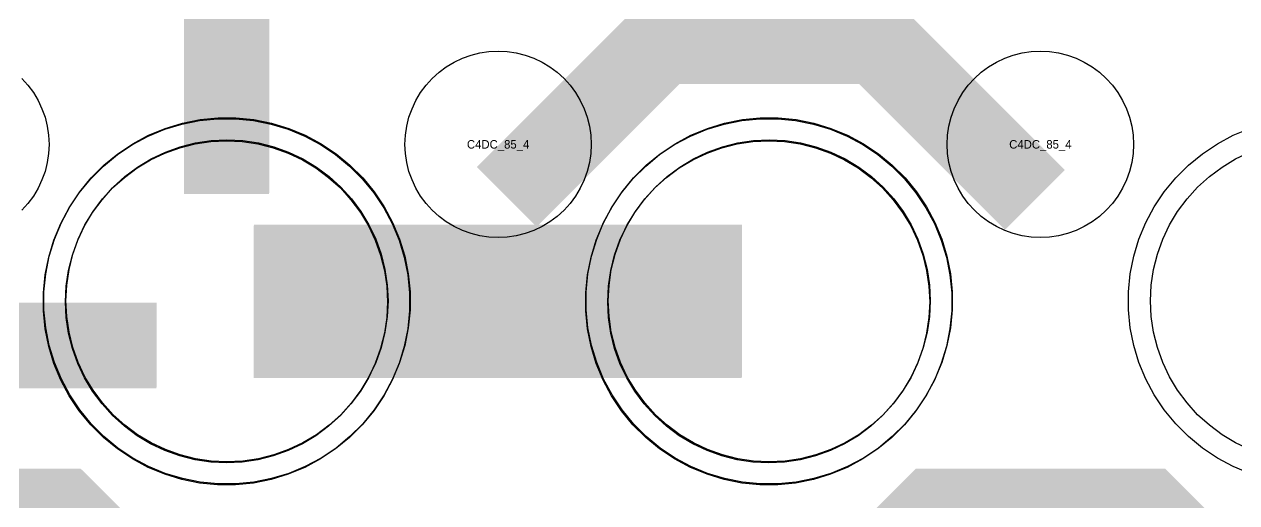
# Model space of a CAD drawing. Extents: x -11880 to 11880, y -14992 to 14992.
# Drawn here: x -10859.8 to -10502.1, y -3121.2 to -2980 of the extents above; entities that cross this region are included whole.
import ezdxf
from ezdxf.enums import TextEntityAlignment as Align

# ---------------------------------------------------------------- set-up
doc = ezdxf.new("R2010")
doc.units = 0
doc.header["$MEASUREMENT"] = 0
for name, color, linetype in [('GDS_775_DT_237', 138, 'CONTINUOUS'), ('RDL1_FS', 34, 'CONTINUOUS'), ('RDL_BS', 160, 'CONTINUOUS')]:
    doc.layers.add(name, color=color, linetype=linetype)

msp = doc.modelspace()

# ---------------------------------------------------------------- linework, layer by layer
at = {"layer": 'RDL1_FS', "color": 241, "true_color": 0xf7abae}
for points in [[(-10800.149, -3109.411), (-10804.806, -3109.182), (-10809.417, -3108.498), (-10813.94, -3107.366), (-10818.33, -3105.794), (-10822.544, -3103.802), (-10826.544, -3101.404), (-10830.289, -3098.626), (-10833.743, -3095.496), (-10836.873, -3092.042), (-10839.651, -3088.297), (-10842.049, -3084.297), (-10844.041, -3080.083), (-10845.613, -3075.693), (-10846.745, -3071.17), (-10847.429, -3066.559), (-10847.658, -3061.902), (-10847.429, -3057.245), (-10846.745, -3052.634), (-10845.613, -3048.111), (-10844.041, -3043.721), (-10842.049, -3039.507), (-10839.651, -3035.507), (-10836.873, -3031.762), (-10833.743, -3028.308), (-10830.289, -3025.178), (-10826.544, -3022.4), (-10822.544, -3020.002), (-10818.33, -3018.01), (-10813.94, -3016.438), (-10809.417, -3015.306), (-10804.806, -3014.622), (-10800.149, -3014.393), (-10795.492, -3014.622), (-10790.881, -3015.306), (-10786.358, -3016.438), (-10781.968, -3018.01), (-10777.754, -3020.002), (-10773.754, -3022.4), (-10770.009, -3025.178), (-10766.555, -3028.308), (-10763.425, -3031.762), (-10760.647, -3035.507), (-10758.249, -3039.507), (-10756.257, -3043.721), (-10754.685, -3048.111), (-10753.553, -3052.634), (-10752.869, -3057.245), (-10752.64, -3061.902), (-10752.869, -3066.559), (-10753.553, -3071.17), (-10754.685, -3075.693), (-10756.257, -3080.083), (-10758.249, -3084.297), (-10760.647, -3088.297), (-10763.425, -3092.042), (-10766.555, -3095.496), (-10770.009, -3098.626), (-10773.754, -3101.404), (-10777.754, -3103.802), (-10781.968, -3105.794), (-10786.358, -3107.366), (-10790.881, -3108.498), (-10795.492, -3109.182)], [(-10640.149, -3109.411), (-10644.806, -3109.182), (-10649.417, -3108.498), (-10653.94, -3107.366), (-10658.33, -3105.794), (-10662.544, -3103.802), (-10666.544, -3101.404), (-10670.289, -3098.626), (-10673.743, -3095.496), (-10676.873, -3092.042), (-10679.651, -3088.297), (-10682.049, -3084.297), (-10684.041, -3080.083), (-10685.613, -3075.693), (-10686.745, -3071.17), (-10687.429, -3066.559), (-10687.658, -3061.902), (-10687.429, -3057.245), (-10686.745, -3052.634), (-10685.613, -3048.111), (-10684.041, -3043.721), (-10682.049, -3039.507), (-10679.651, -3035.507), (-10676.873, -3031.762), (-10673.743, -3028.308), (-10670.289, -3025.178), (-10666.544, -3022.4), (-10662.544, -3020.002), (-10658.33, -3018.01), (-10653.94, -3016.438), (-10649.417, -3015.306), (-10644.806, -3014.622), (-10640.149, -3014.393), (-10635.492, -3014.622), (-10630.881, -3015.306), (-10626.358, -3016.438), (-10621.968, -3018.01), (-10617.754, -3020.002), (-10613.754, -3022.4), (-10610.009, -3025.178), (-10606.555, -3028.308), (-10603.425, -3031.762), (-10600.647, -3035.507), (-10598.249, -3039.507), (-10596.257, -3043.721), (-10594.685, -3048.111), (-10593.553, -3052.634), (-10592.869, -3057.245), (-10592.64, -3061.902), (-10592.869, -3066.559), (-10593.553, -3071.17), (-10594.685, -3075.693), (-10596.257, -3080.083), (-10598.249, -3084.297), (-10600.647, -3088.297), (-10603.425, -3092.042), (-10606.555, -3095.496), (-10610.009, -3098.626), (-10613.754, -3101.404), (-10617.754, -3103.802), (-10621.968, -3105.794), (-10626.358, -3107.366), (-10630.881, -3108.498), (-10635.492, -3109.182)]]:
    msp.add_lwpolyline(points, close=True, dxfattribs=at)
at = {"layer": 'RDL1_FS'}
for points in [[(-10800, -3109.129), (-10804.657, -3108.9), (-10809.268, -3108.216), (-10813.791, -3107.084), (-10818.181, -3105.512), (-10822.395, -3103.52), (-10826.395, -3101.122), (-10830.14, -3098.344), (-10833.594, -3095.214), (-10836.724, -3091.76), (-10839.502, -3088.015), (-10841.9, -3084.015), (-10843.892, -3079.801), (-10845.464, -3075.411), (-10846.596, -3070.888), (-10847.28, -3066.277), (-10847.509, -3061.62), (-10847.28, -3056.963), (-10846.596, -3052.352), (-10845.464, -3047.829), (-10843.892, -3043.439), (-10841.9, -3039.225), (-10839.502, -3035.225), (-10836.724, -3031.48), (-10833.594, -3028.026), (-10830.14, -3024.896), (-10826.395, -3022.118), (-10822.395, -3019.72), (-10818.181, -3017.728), (-10813.791, -3016.156), (-10809.268, -3015.024), (-10804.657, -3014.34), (-10800, -3014.111), (-10795.343, -3014.34), (-10790.732, -3015.024), (-10786.209, -3016.156), (-10781.819, -3017.728), (-10777.605, -3019.72), (-10773.605, -3022.118), (-10769.86, -3024.896), (-10766.406, -3028.026), (-10763.276, -3031.48), (-10760.498, -3035.225), (-10758.1, -3039.225), (-10756.108, -3043.439), (-10754.536, -3047.829), (-10753.404, -3052.352), (-10752.72, -3056.963), (-10752.491, -3061.62), (-10752.72, -3066.277), (-10753.404, -3070.888), (-10754.536, -3075.411), (-10756.108, -3079.801), (-10758.1, -3084.015), (-10760.498, -3088.015), (-10763.276, -3091.76), (-10766.406, -3095.214), (-10769.86, -3098.344), (-10773.605, -3101.122), (-10777.605, -3103.52), (-10781.819, -3105.512), (-10786.209, -3107.084), (-10790.732, -3108.216), (-10795.343, -3108.9)], [(-10640, -3109.129), (-10644.657, -3108.9), (-10649.268, -3108.216), (-10653.791, -3107.084), (-10658.181, -3105.512), (-10662.395, -3103.52), (-10666.395, -3101.122), (-10670.14, -3098.344), (-10673.594, -3095.214), (-10676.724, -3091.76), (-10679.502, -3088.015), (-10681.9, -3084.015), (-10683.892, -3079.801), (-10685.464, -3075.411), (-10686.596, -3070.888), (-10687.28, -3066.277), (-10687.509, -3061.62), (-10687.28, -3056.963), (-10686.596, -3052.352), (-10685.464, -3047.829), (-10683.892, -3043.439), (-10681.9, -3039.225), (-10679.502, -3035.225), (-10676.724, -3031.48), (-10673.594, -3028.026), (-10670.14, -3024.896), (-10666.395, -3022.118), (-10662.395, -3019.72), (-10658.181, -3017.728), (-10653.791, -3016.156), (-10649.268, -3015.024), (-10644.657, -3014.34), (-10640, -3014.111), (-10635.343, -3014.34), (-10630.732, -3015.024), (-10626.209, -3016.156), (-10621.819, -3017.728), (-10617.605, -3019.72), (-10613.605, -3022.118), (-10609.86, -3024.896), (-10606.406, -3028.026), (-10603.276, -3031.48), (-10600.498, -3035.225), (-10598.1, -3039.225), (-10596.108, -3043.439), (-10594.536, -3047.829), (-10593.404, -3052.352), (-10592.72, -3056.963), (-10592.491, -3061.62), (-10592.72, -3066.277), (-10593.404, -3070.888), (-10594.536, -3075.411), (-10596.108, -3079.801), (-10598.1, -3084.015), (-10600.498, -3088.015), (-10603.276, -3091.76), (-10606.406, -3095.214), (-10609.86, -3098.344), (-10613.605, -3101.122), (-10617.605, -3103.52), (-10621.819, -3105.512), (-10626.209, -3107.084), (-10630.732, -3108.216), (-10635.343, -3108.9)]]:
    msp.add_lwpolyline(points, close=True, dxfattribs=at)
msp.add_lwpolyline([(-10498.181, -3105.512), (-10502.395, -3103.52), (-10506.395, -3101.122), (-10510.14, -3098.344), (-10513.594, -3095.214), (-10516.724, -3091.76), (-10519.502, -3088.015), (-10521.9, -3084.015), (-10523.892, -3079.801), (-10525.464, -3075.411), (-10526.596, -3070.888), (-10527.28, -3066.277), (-10527.509, -3061.62), (-10527.28, -3056.963), (-10526.596, -3052.352), (-10525.464, -3047.829), (-10523.892, -3043.439), (-10521.9, -3039.225), (-10519.502, -3035.225), (-10516.724, -3031.48), (-10513.594, -3028.026), (-10510.14, -3024.896), (-10506.395, -3022.118), (-10502.395, -3019.72), (-10498.181, -3017.728)], dxfattribs=at)
at = {"layer": 'RDL1_FS', "color": 241, "true_color": 0xf7abae}
for points in [[(-10792.147, -3061.902, 45, 45, 0), (-10720.147, -3061.902, 45, 45, 0)], [(-10720.147, -3061.902, 45, 45, 0), (-10648.147, -3061.902, 45, 45, 0)]]:
    msp.add_lwpolyline(points, format="xyseb", dxfattribs=at)
at = {"layer": 'RDL1_FS'}
for points in [[(-10791.998, -3061.62, 45, 45, 0), (-10719.998, -3061.62, 45, 45, 0)], [(-10719.998, -3061.62, 45, 45, 0), (-10647.998, -3061.62, 45, 45, 0)]]:
    msp.add_lwpolyline(points, format="xyseb", dxfattribs=at)
at = {"layer": 'RDL_BS', "color": 241, "true_color": 0xf7abae}
for points in [[(-10800.149, -3030.114, 25, 25, 0), (-10800.149, -2923.337, 25, 25, 0)], [(-10800.149, -3030.114, 25, 25, 0), (-10800.149, -2923.337, 25, 25, 0)], [(-10930.133, -3074.915, 25, 25, 0), (-10820.868, -3074.915, 25, 25, 0)]]:
    msp.add_lwpolyline(points, format="xyseb", dxfattribs=at)
at = {"layer": 'RDL_BS'}
for points in [[(-10800, -3029.832, 25, 25, 0), (-10800, -2923.055, 25, 25, 0)], [(-10800, -3029.832, 25, 25, 0), (-10800, -2923.055, 25, 25, 0)], [(-10717.438, -3030.934, 25, 25, 0), (-10671.623, -2985.119, 25, 25, 0), (-10638.07, -2985.119, 25, 25, 0)], [(-10561.599, -3031.833, 25, 25, 0), (-10608.313, -2985.119, 25, 25, 0), (-10638.071, -2985.119, 25, 25, 0)], [(-10929.984, -3074.633, 25, 25, 0), (-10820.719, -3074.633, 25, 25, 0)], [(-10801.599, -3170.398, 25, 25, 0), (-10848.313, -3123.684, 25, 25, 0), (-10878.071, -3123.684, 25, 25, 0)], [(-10637.438, -3169.499, 25, 25, 0), (-10591.623, -3123.684, 25, 25, 0), (-10558.07, -3123.684, 25, 25, 0)], [(-10481.599, -3170.398, 25, 25, 0), (-10528.313, -3123.684, 25, 25, 0), (-10558.071, -3123.684, 25, 25, 0)]]:
    msp.add_lwpolyline(points, format="xyseb", dxfattribs=at)
for points in [[(-10720, -3042.926), (-10722.693, -3042.794), (-10725.365, -3042.398), (-10727.984, -3041.741), (-10730.519, -3040.834), (-10732.956, -3039.682), (-10735.28, -3038.289), (-10737.443, -3036.686), (-10739.442, -3034.874), (-10741.254, -3032.875), (-10742.857, -3030.712), (-10744.25, -3028.388), (-10745.402, -3025.951), (-10746.309, -3023.416), (-10746.966, -3020.797), (-10747.362, -3018.125), (-10747.494, -3015.432), (-10747.362, -3012.739), (-10746.966, -3010.067), (-10746.309, -3007.448), (-10745.402, -3004.913), (-10744.25, -3002.476), (-10742.857, -3000.152), (-10741.254, -2997.989), (-10739.442, -2995.99), (-10737.443, -2994.178), (-10735.28, -2992.575), (-10732.956, -2991.182), (-10730.519, -2990.03), (-10727.984, -2989.123), (-10725.365, -2988.466), (-10722.693, -2988.07), (-10720, -2987.938), (-10717.307, -2988.07), (-10714.635, -2988.466), (-10712.016, -2989.123), (-10709.481, -2990.03), (-10707.044, -2991.182), (-10704.72, -2992.575), (-10702.557, -2994.178), (-10700.558, -2995.99), (-10698.746, -2997.989), (-10697.143, -3000.152), (-10695.75, -3002.476), (-10694.598, -3004.913), (-10693.691, -3007.448), (-10693.034, -3010.067), (-10692.638, -3012.739), (-10692.506, -3015.432), (-10692.638, -3018.125), (-10693.034, -3020.797), (-10693.691, -3023.416), (-10694.598, -3025.951), (-10695.75, -3028.388), (-10697.143, -3030.712), (-10698.746, -3032.875), (-10700.558, -3034.874), (-10702.557, -3036.686), (-10704.72, -3038.289), (-10707.044, -3039.682), (-10709.481, -3040.834), (-10712.016, -3041.741), (-10714.635, -3042.398), (-10717.307, -3042.794)], [(-10560, -3042.926), (-10562.693, -3042.794), (-10565.365, -3042.398), (-10567.984, -3041.741), (-10570.519, -3040.834), (-10572.956, -3039.682), (-10575.28, -3038.289), (-10577.443, -3036.686), (-10579.442, -3034.874), (-10581.254, -3032.875), (-10582.857, -3030.712), (-10584.25, -3028.388), (-10585.402, -3025.951), (-10586.309, -3023.416), (-10586.966, -3020.797), (-10587.362, -3018.125), (-10587.494, -3015.432), (-10587.362, -3012.739), (-10586.966, -3010.067), (-10586.309, -3007.448), (-10585.402, -3004.913), (-10584.25, -3002.476), (-10582.857, -3000.152), (-10581.254, -2997.989), (-10579.442, -2995.99), (-10577.443, -2994.178), (-10575.28, -2992.575), (-10572.956, -2991.182), (-10570.519, -2990.03), (-10567.984, -2989.123), (-10565.365, -2988.466), (-10562.693, -2988.07), (-10560, -2987.938), (-10557.307, -2988.07), (-10554.635, -2988.466), (-10552.016, -2989.123), (-10549.481, -2990.03), (-10547.044, -2991.182), (-10544.72, -2992.575), (-10542.557, -2994.178), (-10540.558, -2995.99), (-10538.746, -2997.989), (-10537.143, -3000.152), (-10535.75, -3002.476), (-10534.598, -3004.913), (-10533.691, -3007.448), (-10533.034, -3010.067), (-10532.638, -3012.739), (-10532.506, -3015.432), (-10532.638, -3018.125), (-10533.034, -3020.797), (-10533.691, -3023.416), (-10534.598, -3025.951), (-10535.75, -3028.388), (-10537.143, -3030.712), (-10538.746, -3032.875), (-10540.558, -3034.874), (-10542.557, -3036.686), (-10544.72, -3038.289), (-10547.044, -3039.682), (-10549.481, -3040.834), (-10552.016, -3041.741), (-10554.635, -3042.398), (-10557.307, -3042.794)], [(-10802.644, -3115.62), (-10807.938, -3115.103), (-10813.165, -3114.057), (-10818.205, -3112.526), (-10823.115, -3110.495), (-10827.777, -3108.003), (-10832.191, -3105.056), (-10836.292, -3101.694), (-10840.074, -3097.912), (-10843.436, -3093.811), (-10846.383, -3089.397), (-10848.875, -3084.735), (-10850.906, -3079.825), (-10852.437, -3074.785), (-10853.483, -3069.558), (-10854, -3064.264), (-10854, -3058.976), (-10853.483, -3053.682), (-10852.437, -3048.455), (-10850.906, -3043.415), (-10848.875, -3038.505), (-10846.383, -3033.843), (-10843.436, -3029.429), (-10840.074, -3025.328), (-10836.292, -3021.546), (-10832.191, -3018.184), (-10827.777, -3015.237), (-10823.115, -3012.745), (-10818.205, -3010.714), (-10813.165, -3009.183), (-10807.938, -3008.137), (-10802.644, -3007.62), (-10797.356, -3007.62), (-10792.062, -3008.137), (-10786.835, -3009.183), (-10781.795, -3010.714), (-10776.885, -3012.745), (-10772.223, -3015.237), (-10767.809, -3018.184), (-10763.708, -3021.546), (-10759.926, -3025.328), (-10756.564, -3029.429), (-10753.617, -3033.843), (-10751.125, -3038.505), (-10749.094, -3043.415), (-10747.563, -3048.455), (-10746.517, -3053.682), (-10746, -3058.976), (-10746, -3064.264), (-10746.517, -3069.558), (-10747.563, -3074.785), (-10749.094, -3079.825), (-10751.125, -3084.735), (-10753.617, -3089.397), (-10756.564, -3093.811), (-10759.926, -3097.912), (-10763.708, -3101.694), (-10767.809, -3105.056), (-10772.223, -3108.003), (-10776.885, -3110.495), (-10781.795, -3112.526), (-10786.835, -3114.057), (-10792.062, -3115.103), (-10797.356, -3115.62)], [(-10642.644, -3115.62), (-10647.938, -3115.103), (-10653.165, -3114.057), (-10658.205, -3112.526), (-10663.115, -3110.495), (-10667.777, -3108.003), (-10672.191, -3105.056), (-10676.292, -3101.694), (-10680.074, -3097.912), (-10683.436, -3093.811), (-10686.383, -3089.397), (-10688.875, -3084.735), (-10690.906, -3079.825), (-10692.437, -3074.785), (-10693.483, -3069.558), (-10694, -3064.264), (-10694, -3058.976), (-10693.483, -3053.682), (-10692.437, -3048.455), (-10690.906, -3043.415), (-10688.875, -3038.505), (-10686.383, -3033.843), (-10683.436, -3029.429), (-10680.074, -3025.328), (-10676.292, -3021.546), (-10672.191, -3018.184), (-10667.777, -3015.237), (-10663.115, -3012.745), (-10658.205, -3010.714), (-10653.165, -3009.183), (-10647.938, -3008.137), (-10642.644, -3007.62), (-10637.356, -3007.62), (-10632.062, -3008.137), (-10626.835, -3009.183), (-10621.795, -3010.714), (-10616.885, -3012.745), (-10612.223, -3015.237), (-10607.809, -3018.184), (-10603.708, -3021.546), (-10599.926, -3025.328), (-10596.564, -3029.429), (-10593.617, -3033.843), (-10591.125, -3038.505), (-10589.094, -3043.415), (-10587.563, -3048.455), (-10586.517, -3053.682), (-10586, -3058.976), (-10586, -3064.264), (-10586.517, -3069.558), (-10587.563, -3074.785), (-10589.094, -3079.825), (-10591.125, -3084.735), (-10593.617, -3089.397), (-10596.564, -3093.811), (-10599.926, -3097.912), (-10603.708, -3101.694), (-10607.809, -3105.056), (-10612.223, -3108.003), (-10616.885, -3110.495), (-10621.795, -3112.526), (-10626.835, -3114.057), (-10632.062, -3115.103), (-10637.356, -3115.62)]]:
    msp.add_lwpolyline(points, close=True, dxfattribs=at)
for points in [[(-10860.558, -2995.99), (-10858.746, -2997.989), (-10857.143, -3000.152), (-10855.75, -3002.476), (-10854.598, -3004.913), (-10853.691, -3007.448), (-10853.034, -3010.067), (-10852.638, -3012.739), (-10852.506, -3015.432), (-10852.638, -3018.125), (-10853.034, -3020.797), (-10853.691, -3023.416), (-10854.598, -3025.951), (-10855.75, -3028.388), (-10857.143, -3030.712), (-10858.746, -3032.875), (-10860.558, -3034.874)], [(-10498.205, -3112.526), (-10503.115, -3110.495), (-10507.777, -3108.003), (-10512.191, -3105.056), (-10516.292, -3101.694), (-10520.074, -3097.912), (-10523.436, -3093.811), (-10526.383, -3089.397), (-10528.875, -3084.735), (-10530.906, -3079.825), (-10532.437, -3074.785), (-10533.483, -3069.558), (-10534, -3064.264), (-10534, -3058.976), (-10533.483, -3053.682), (-10532.437, -3048.455), (-10530.906, -3043.415), (-10528.875, -3038.505), (-10526.383, -3033.843), (-10523.436, -3029.429), (-10520.074, -3025.328), (-10516.292, -3021.546), (-10512.191, -3018.184), (-10507.777, -3015.237), (-10503.115, -3012.745), (-10498.205, -3010.714)]]:
    msp.add_lwpolyline(points, dxfattribs=at)
at = {"layer": 'RDL_BS', "color": 241, "true_color": 0xf7abae}
for points in [[(-10802.793, -3115.902), (-10808.087, -3115.385), (-10813.314, -3114.339), (-10818.354, -3112.808), (-10823.264, -3110.777), (-10827.926, -3108.285), (-10832.34, -3105.338), (-10836.441, -3101.976), (-10840.223, -3098.194), (-10843.585, -3094.093), (-10846.532, -3089.679), (-10849.024, -3085.017), (-10851.055, -3080.107), (-10852.586, -3075.067), (-10853.632, -3069.84), (-10854.149, -3064.546), (-10854.149, -3059.258), (-10853.632, -3053.964), (-10852.586, -3048.737), (-10851.055, -3043.697), (-10849.024, -3038.787), (-10846.532, -3034.125), (-10843.585, -3029.711), (-10840.223, -3025.61), (-10836.441, -3021.828), (-10832.34, -3018.466), (-10827.926, -3015.519), (-10823.264, -3013.027), (-10818.354, -3010.996), (-10813.314, -3009.465), (-10808.087, -3008.419), (-10802.793, -3007.902), (-10797.505, -3007.902), (-10792.211, -3008.419), (-10786.984, -3009.465), (-10781.944, -3010.996), (-10777.034, -3013.027), (-10772.372, -3015.519), (-10767.958, -3018.466), (-10763.857, -3021.828), (-10760.075, -3025.61), (-10756.713, -3029.711), (-10753.766, -3034.125), (-10751.274, -3038.787), (-10749.243, -3043.697), (-10747.712, -3048.737), (-10746.666, -3053.964), (-10746.149, -3059.258), (-10746.149, -3064.546), (-10746.666, -3069.84), (-10747.712, -3075.067), (-10749.243, -3080.107), (-10751.274, -3085.017), (-10753.766, -3089.679), (-10756.713, -3094.093), (-10760.075, -3098.194), (-10763.857, -3101.976), (-10767.958, -3105.338), (-10772.372, -3108.285), (-10777.034, -3110.777), (-10781.944, -3112.808), (-10786.984, -3114.339), (-10792.211, -3115.385), (-10797.505, -3115.902)], [(-10642.793, -3115.902), (-10648.087, -3115.385), (-10653.314, -3114.339), (-10658.354, -3112.808), (-10663.264, -3110.777), (-10667.926, -3108.285), (-10672.34, -3105.338), (-10676.441, -3101.976), (-10680.223, -3098.194), (-10683.585, -3094.093), (-10686.532, -3089.679), (-10689.024, -3085.017), (-10691.055, -3080.107), (-10692.586, -3075.067), (-10693.632, -3069.84), (-10694.149, -3064.546), (-10694.149, -3059.258), (-10693.632, -3053.964), (-10692.586, -3048.737), (-10691.055, -3043.697), (-10689.024, -3038.787), (-10686.532, -3034.125), (-10683.585, -3029.711), (-10680.223, -3025.61), (-10676.441, -3021.828), (-10672.34, -3018.466), (-10667.926, -3015.519), (-10663.264, -3013.027), (-10658.354, -3010.996), (-10653.314, -3009.465), (-10648.087, -3008.419), (-10642.793, -3007.902), (-10637.505, -3007.902), (-10632.211, -3008.419), (-10626.984, -3009.465), (-10621.944, -3010.996), (-10617.034, -3013.027), (-10612.372, -3015.519), (-10607.958, -3018.466), (-10603.857, -3021.828), (-10600.075, -3025.61), (-10596.713, -3029.711), (-10593.766, -3034.125), (-10591.274, -3038.787), (-10589.243, -3043.697), (-10587.712, -3048.737), (-10586.666, -3053.964), (-10586.149, -3059.258), (-10586.149, -3064.546), (-10586.666, -3069.84), (-10587.712, -3075.067), (-10589.243, -3080.107), (-10591.274, -3085.017), (-10593.766, -3089.679), (-10596.713, -3094.093), (-10600.075, -3098.194), (-10603.857, -3101.976), (-10607.958, -3105.338), (-10612.372, -3108.285), (-10617.034, -3110.777), (-10621.944, -3112.808), (-10626.984, -3114.339), (-10632.211, -3115.385), (-10637.505, -3115.902)]]:
    msp.add_lwpolyline(points, close=True, dxfattribs=at)

# ---------------------------------------------------------------- texts
at = {"layer": 'GDS_775_DT_237'}
for p in [(-10720, -3015.432), (-10720, -3015.432), (-10560, -3015.432), (-10560, -3015.432)]:
    msp.add_text('C4DC_85_4', height=2.5, dxfattribs=at).set_placement(p, align=Align.MIDDLE_CENTER)

doc.saveas('drawing.dxf')
